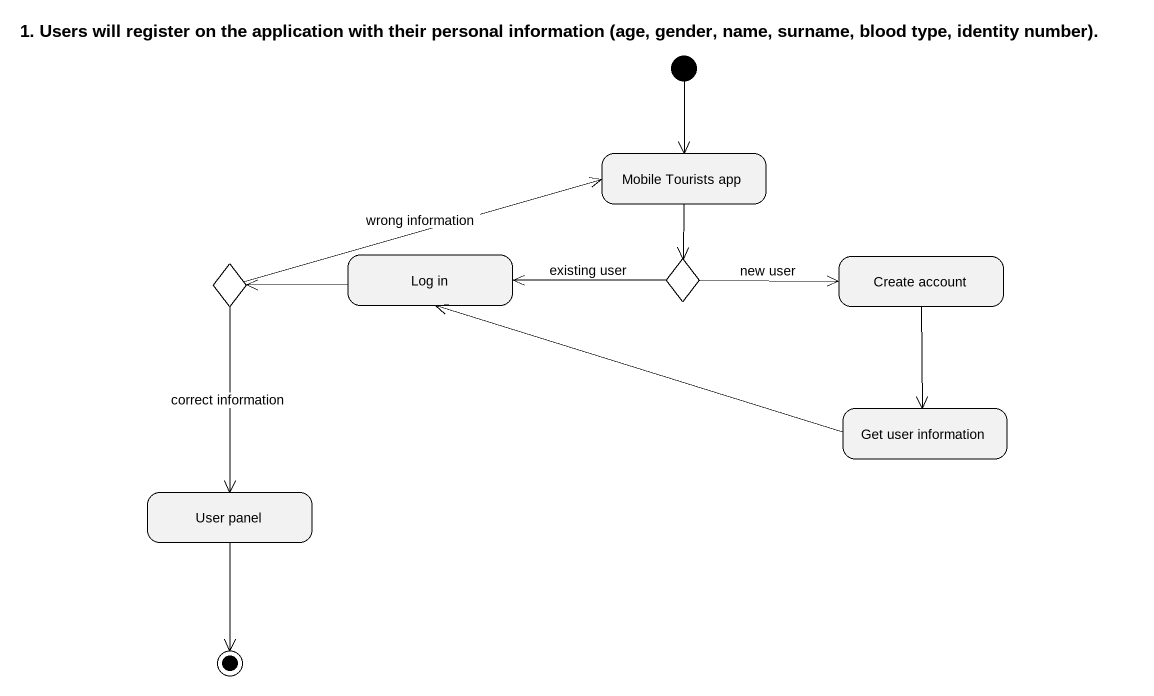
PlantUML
@startuml
title 1. Users will register on the application with their personal information (age, gender, name, surname, blood type, identity number).
hide empty description
state "Mobile Tourists app" as Mobile_Tourists_app
state choice1 <<choice>>
state "Log in" as Log_in
state choice2 <<choice>>
state "Create account" as Create_account
state "Get user information" as Get_user_information
state "User panel" as User_panel
[*] --> Mobile_Tourists_app
Mobile_Tourists_app --> choice2
choice1 -right-> Mobile_Tourists_app : wrong information
choice1 --> User_panel : correct information
Log_in -left-> choice1
choice2 -left-> Log_in : existing user
choice2 -right-> Create_account : new user
Create_account --> Get_user_information
Get_user_information -left-> Log_in
User_panel --> [*]
@enduml
